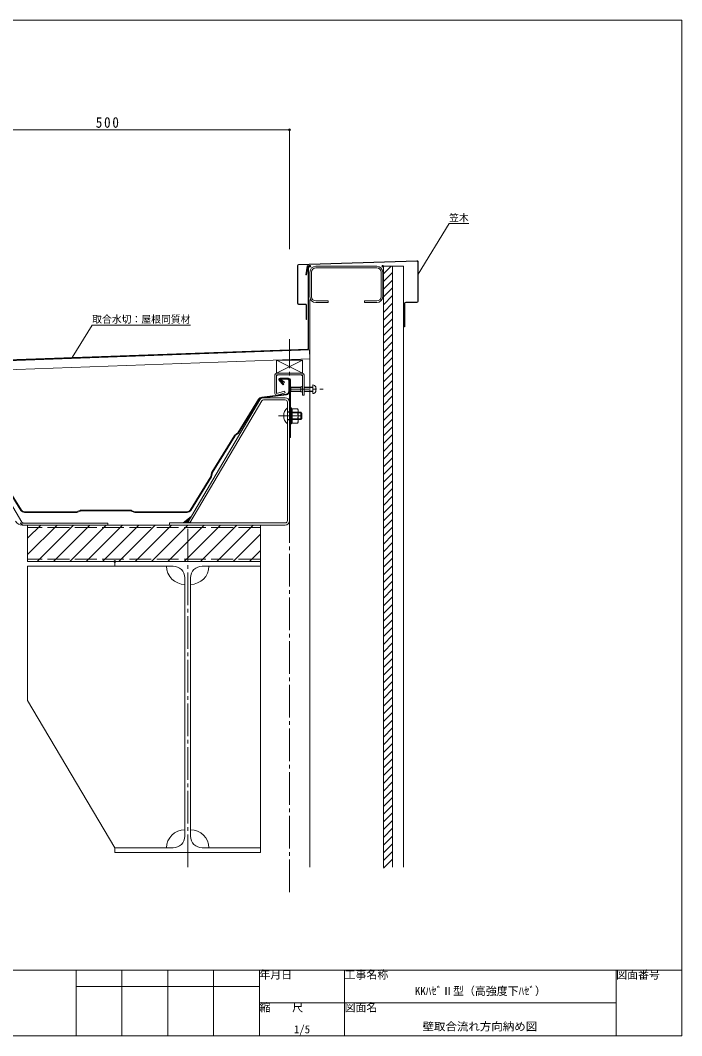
# Model space of a CAD drawing. Units: millimetres at full size, sheet at 1:5; details may follow other scales. Extents: x -3142 to 7368, y -2477 to 558.
# Drawn here: x 6459 to 7368, y -837 to 558 of the extents above; entities that cross this region are included whole.
import ezdxf
from ezdxf.enums import TextEntityAlignment as Align

# ---------------------------------------------------------------- set-up
doc = ezdxf.new("R2010")
doc.units = ezdxf.units.MM
doc.header["$LTSCALE"] = 5
doc.header["$PDMODE"] = 32
doc.header["$PDSIZE"] = 2.5
for name, pattern in [('CHAIN1', [8, 5, -1, 1, -1]), ('CHAIN2', [12, 9, -1, 1, -1]), ('DASHED', [7.5, 6, -1.5]), ('USER1', [84, 63, -21])]:
    doc.linetypes.add(name, pattern=pattern)
doc.layers.add('0-0_0', color=7, linetype='Continuous', lineweight=18)
doc.styles.add('ＭＳ ゴシック', font='')
doc.styles.get('ＭＳ ゴシック').set_extended_font_data('MS Gothic')

msp = doc.modelspace()

# ---------------------------------------------------------------- linework, layer by layer
at = {"layer": '0-0_0'}
for p, q in [((6328.758, 407.799), (6828.758, 407.799)), ((6856.758, 212.256), (6856.758, 178.257)), ((6859.058, 212.256), (6859.058, 178.257)), ((6864.758, 220.256), (6948.758, 220.256)), ((6864.758, 217.956), (6948.758, 217.956)), ((6954.458, 178.257), (6954.458, 212.256)), ((6956.758, 178.257), (6956.758, 212.256)), ((6856.758, -605.309), (6856.758, 174.557)), ((6864.758, 172.557), (6881.758, 172.557)), ((6864.758, 170.257), (6881.758, 170.257)), ((6881.758, 172.557), (6881.758, 170.257)), ((6948.758, 172.557), (6931.758, 172.557)), ((6931.758, 172.557), (6931.758, 170.257)), ((6948.758, 170.257), (6931.758, 170.257)), ((6814.544, 63.093), (6820.201, 57.436)), ((6827.458, 66.507), (6815.958, 66.507)), ((6827.458, 65.307), (6815.958, 65.307)), ((6829.958, 64.007), (6829.958, -14.822)), ((6689.266, -130.924), (6788.018, 36.723)), ((6790.603, 35.201), (6691.851, -132.447)), ((6822.758, 39.678), (6793.188, 39.678)), ((6822.758, 36.678), (6793.188, 36.678)), ((6825.758, -129.322), (6825.758, 33.678)), ((6828.758, -129.322), (6828.758, 33.678)), ((6371.502, 19.739), (6460.966, -131.107)), ((6831.558, 25.678), (6832.458, 19.928)), ((6832.458, 24.493), (6832.458, 4.863)), ((6832.458, 24.493), (6839.699, 24.493)), ((6832.458, 19.586), (6840.046, 19.586)), ((6840.458, 23.178), (6839.699, 24.493)), ((6840.458, 23.178), (6840.458, 6.178)), ((6844.258, 19.678), (6840.458, 19.678)), ((6844.258, 19.678), (6844.258, 9.678)), ((6844.258, 19.678), (6845.758, 18.178)), ((6845.758, 18.178), (6845.758, 11.178)), ((6831.558, 3.678), (6829.958, 3.678)), ((6831.558, 3.678), (6832.458, 9.428)), ((6832.458, 9.771), (6840.046, 9.771)), ((6832.458, 4.863), (6839.699, 4.863)), ((6840.458, 6.178), (6839.699, 4.863)), ((6844.258, 9.678), (6840.458, 9.678)), ((6844.258, 9.678), (6845.758, 11.178)), ((6682.59, -132.353), (6693.608, -123.553)), ((6578.983, -135.322), (6461.308, -135.322)), ((6463.977, -132.822), (6578.983, -132.822)), ((6468.793, -153.449), (6486.92, -135.322)), ((6468.793, -175.899), (6509.37, -135.322)), ((6468.793, -135.322), (6788.784, -135.322)), ((6481.821, -185.32), (6531.82, -135.322)), ((6504.271, -185.32), (6554.27, -135.322)), ((6526.721, -185.32), (6576.72, -135.322)), ((6549.171, -185.32), (6599.17, -135.322)), ((6571.621, -185.32), (6621.62, -135.322)), ((6578.983, -135.322), (6578.983, -132.822)), ((6594.071, -185.32), (6644.07, -135.322)), ((6616.521, -185.32), (6666.52, -135.322)), ((6638.971, -185.32), (6688.97, -135.322)), ((6661.421, -185.32), (6711.42, -135.322)), ((6822.758, -132.322), (6663.758, -132.322)), ((6683.871, -185.32), (6733.87, -135.322)), ((6691.851, -132.447), (6689.266, -130.924)), ((6706.321, -185.32), (6756.32, -135.322)), ((6728.771, -185.32), (6778.77, -135.322)), ((6788.784, -185.32), (6788.784, -135.322)), ((6751.221, -185.32), (6788.784, -147.758)), ((6773.671, -185.32), (6788.784, -170.208)), ((6688.787, -185.32), (6468.793, -185.32)), ((6468.793, -191.82), (6468.793, -376.315)), ((6588.789, -191.82), (6468.793, -191.82)), ((6788.784, -185.32), (6588.789, -185.32)), ((6588.789, -185.32), (6788.784, -185.32)), ((6588.789, -185.32), (6588.789, -191.82)), ((6588.789, -191.82), (6668.787, -191.82)), ((6788.784, -185.32), (6688.787, -185.32)), ((6708.786, -191.82), (6788.784, -191.82)), ((6788.784, -578.81), (6788.784, -191.82)), ((6684.787, -207.82), (6684.787, -385.315)), ((6692.787, -385.315), (6692.787, -207.82)), ((6588.789, -578.81), (6468.793, -376.315)), ((6684.787, -385.315), (6684.787, -562.81)), ((6692.787, -562.81), (6692.787, -385.315)), ((6668.787, -578.81), (6588.789, -578.81)), ((6588.789, -578.81), (6588.789, -585.31)), ((6588.789, -585.31), (6688.787, -585.31)), ((6688.787, -585.31), (6788.784, -585.31)), ((6788.784, -578.81), (6708.786, -578.81)), ((6788.784, -585.31), (6788.784, -578.81)), ((5407.613, -746.85), (7367.613, -746.85)), ((6535.394, -746.85), (6535.394, -836.85)), ((6598.394, -746.85), (6598.394, -836.85)), ((6661.394, -746.85), (6661.394, -836.85)), ((6724.394, -746.85), (6724.394, -836.85)), ((6787.394, -746.85), (6787.394, -836.85)), ((6904.393, -746.85), (6904.393, -836.85)), ((7277.613, -746.85), (7277.613, -836.85)), ((6787.394, -769.35), (6535.394, -769.35)), ((6787.394, -791.85), (7277.613, -791.85)), ((7367.613, -836.85), (5407.613, -836.85))]:
    msp.add_line(p, q, dxfattribs=at)
at = {"layer": '0-0_0', "color": 4}
for p, q in [((6828.758, 407.799), (6828.758, 243.513)), ((7005.401, 209.389), (7048.088, 278.943)), ((7075.088, 278.943), (7048.088, 278.943)), ((6957.901, 220.329), (6970.401, 220.329)), ((6957.901, 209.881), (6968.349, 220.329)), ((6957.901, -605.309), (6957.901, 220.329)), ((6957.901, 199.274), (6970.401, 211.774)), ((6970.401, 220.329), (6970.401, -605.309)), ((6985.401, 220.329), (6985.401, -605.309)), ((6957.901, 188.667), (6970.401, 201.167)), ((6957.901, 178.061), (6970.401, 190.561)), ((6957.901, 167.454), (6970.401, 179.954)), ((6957.901, 156.848), (6970.401, 169.348)), ((6957.901, 146.241), (6970.401, 158.741)), ((6957.901, 135.634), (6970.401, 148.134)), ((6957.901, 125.028), (6970.401, 137.528)), ((6957.901, 114.421), (6970.401, 126.921)), ((6957.901, 103.815), (6970.401, 116.315)), ((6957.901, 93.208), (6970.401, 105.708)), ((6957.901, 82.601), (6970.401, 95.101)), ((6957.901, 71.995), (6970.401, 84.495)), ((6957.901, 61.388), (6970.401, 73.888)), ((6957.901, 50.782), (6970.401, 63.282)), ((6957.901, 40.175), (6970.401, 52.675)), ((6957.901, 29.568), (6970.401, 42.068)), ((6957.901, 18.962), (6970.401, 31.462)), ((6957.901, 8.355), (6970.401, 20.855)), ((6957.901, -2.252), (6970.401, 10.248)), ((6957.901, -12.858), (6970.401, -0.358)), ((6957.901, -23.465), (6970.401, -10.965)), ((6957.901, -34.071), (6970.401, -21.571)), ((6957.901, -44.678), (6970.401, -32.178)), ((6957.901, -55.285), (6970.401, -42.785)), ((6957.901, -65.891), (6970.401, -53.391)), ((6957.901, -76.498), (6970.401, -63.998)), ((6957.901, -87.104), (6970.401, -74.604)), ((6957.901, -97.711), (6970.401, -85.211)), ((6957.901, -108.318), (6970.401, -95.818)), ((6957.901, -118.924), (6970.401, -106.424)), ((6957.901, -129.531), (6970.401, -117.031)), ((6788.784, -546.346), (6788.784, -135.322)), ((6957.901, -140.137), (6970.401, -127.637)), ((6957.901, -150.744), (6970.401, -138.244)), ((6957.901, -161.351), (6970.401, -148.851)), ((6957.901, -171.957), (6970.401, -159.457)), ((6957.901, -182.564), (6970.401, -170.064)), ((6957.901, -193.17), (6970.401, -180.67)), ((6957.901, -203.777), (6970.401, -191.277)), ((6957.901, -214.384), (6970.401, -201.884)), ((6957.901, -224.99), (6970.401, -212.49)), ((6957.901, -235.597), (6970.401, -223.097)), ((6957.901, -246.203), (6970.401, -233.703)), ((6957.901, -256.81), (6970.401, -244.31)), ((6957.901, -267.417), (6970.401, -254.917)), ((6957.901, -278.023), (6970.401, -265.523)), ((6957.901, -288.63), (6970.401, -276.13)), ((6957.901, -299.236), (6970.401, -286.736)), ((6957.901, -309.843), (6970.401, -297.343)), ((6957.901, -320.45), (6970.401, -307.95)), ((6957.901, -331.056), (6970.401, -318.556)), ((6957.901, -341.663), (6970.401, -329.163)), ((6957.901, -352.269), (6970.401, -339.769)), ((6957.901, -362.876), (6970.401, -350.376)), ((6957.901, -373.483), (6970.401, -360.983)), ((6957.901, -384.089), (6970.401, -371.589)), ((6957.901, -394.696), (6970.401, -382.196)), ((6957.901, -405.302), (6970.401, -392.802)), ((6957.901, -415.909), (6970.401, -403.409)), ((6957.901, -426.516), (6970.401, -414.016)), ((6957.901, -437.122), (6970.401, -424.622)), ((6957.901, -447.729), (6970.401, -435.229)), ((6957.901, -458.335), (6970.401, -445.835)), ((6957.901, -468.942), (6970.401, -456.442)), ((6957.901, -479.549), (6970.401, -467.049)), ((6957.901, -490.155), (6970.401, -477.655)), ((6957.901, -500.762), (6970.401, -488.262)), ((6957.901, -511.368), (6970.401, -498.868)), ((6957.901, -521.975), (6970.401, -509.475)), ((6957.901, -532.582), (6970.401, -520.082)), ((6957.901, -543.188), (6970.401, -530.688)), ((6957.901, -553.795), (6970.401, -541.295)), ((6957.901, -564.401), (6970.401, -551.901)), ((6957.901, -575.008), (6970.401, -562.508)), ((6957.901, -585.615), (6970.401, -573.115)), ((6957.901, -596.221), (6970.401, -583.721)), ((6957.901, -606.828), (6970.401, -594.328))]:
    msp.add_line(p, q, dxfattribs=at)
at = {"layer": '0-0_0', "color": 5}
for p, q in [((7003.855, 227.71), (6841.213, 222.8)), ((7003.87, 227.21), (6841.228, 222.301)), ((7004.901, 171.757), (7004.901, 226.21)), ((7005.401, 171.757), (7005.401, 226.21)), ((6839.758, 221.301), (6839.758, 169.384)), ((6840.258, 221.301), (6840.258, 169.384)), ((6852.769, 220.4), (6851.044, 208.525)), ((6853.758, 220.256), (6852.034, 208.381)), ((6854.258, 106.85), (6854.258, 220.256)), ((6854.758, 106.85), (6854.758, 220.256)), ((6851.044, 208.525), (6852.034, 208.381)), ((6850.575, 168.384), (6841.258, 168.384)), ((6841.258, 167.884), (6850.575, 167.884)), ((6986.901, 169.257), (6986.901, 136.973)), ((6987.401, 169.257), (6987.401, 136.973)), ((6988.401, 170.757), (7003.901, 170.757)), ((6988.401, 170.257), (7003.901, 170.257)), ((6851.575, 166.884), (6851.575, 147.143)), ((6852.075, 166.884), (6852.075, 147.143)), ((6851.575, 147.143), (6852.075, 147.143)), ((6986.901, 136.973), (6987.401, 136.973)), ((6853.776, 106.351), (6305.259, 86.596)), ((6853.794, 105.851), (6305.277, 86.097)), ((6821.244, 60.357), (6817.922, 62.275)), ((6821.744, 61.223), (6818.422, 63.141)), ((6818.922, 66.007), (6825.758, 66.007)), ((6818.922, 65.007), (6825.758, 65.007)), ((6821.744, 61.223), (6821.244, 60.357)), ((6827.758, 48.538), (6827.758, 63.007)), ((6828.758, 63.007), (6828.758, 48.538)), ((6860.758, 57.293), (6860.758, 45.293)), ((6790.608, 40.363), (6824.254, 44.569)), ((6824.379, 43.577), (6790.732, 39.371)), ((6830.758, 54.293), (6830.758, 48.293)), ((6830.758, 54.293), (6844.352, 54.293)), ((6830.758, 53.893), (6844.352, 53.893)), ((6830.758, 48.693), (6844.352, 48.693)), ((6830.758, 48.293), (6844.352, 48.293)), ((6848.652, 54.293), (6860.758, 54.293)), ((6848.652, 53.893), (6860.758, 53.893)), ((6848.652, 48.693), (6860.758, 48.693)), ((6848.652, 48.293), (6860.758, 48.293)), ((6864.611, 51.793), (6864.611, 50.793)), ((6864.611, 51.793), (6865.246, 51.793)), ((6864.611, 50.793), (6865.246, 50.793)), ((6758.602, -9.058), (6787.099, 37.039)), ((6828.758, 39.678), (6828.758, 33.678)), ((6828.758, 19.678), (6830.165, 18.866)), ((6830.165, 19.678), (6830.165, 9.678)), ((6845.07, 18.866), (6830.165, 18.866)), ((6828.758, 9.678), (6830.165, 10.49)), ((6845.07, 10.49), (6830.165, 10.49)), ((6753.186, -12.113), (6721.871, -62.769)), ((6753.951, -12.778), (6722.721, -63.294)), ((6753.481, -11.788), (6757.572, -8.685)), ((6753.951, -12.778), (6754.215, -12.487)), ((6758.306, -9.383), (6754.215, -12.487)), ((6430.958, -68.979), (6459.5, -115.148)), ((6431.809, -68.453), (6460.35, -114.622)), ((6720.708, -68.453), (6692.167, -114.622)), ((6721.559, -68.979), (6693.017, -115.148)), ((6721.712, -63.178), (6720.734, -68.385)), ((6721.717, -68.57), (6722.695, -63.363)), ((6536.035, -116.993), (6464.603, -116.993)), ((6536.035, -117.993), (6464.603, -117.993)), ((6541.05, -115.073), (6536.107, -116.979)), ((6536.467, -117.912), (6541.41, -116.006)), ((6541.482, -114.993), (6611.035, -114.993)), ((6611.035, -115.993), (6541.482, -115.993)), ((6616.05, -117.912), (6611.107, -116.006)), ((6611.467, -115.073), (6611.499, -115.085)), ((6611.499, -115.085), (6616.41, -116.979)), ((6616.482, -116.993), (6687.914, -116.993)), ((6616.482, -117.993), (6687.914, -117.993)), ((6461.983, -132.822), (6460.966, -131.107)), ((6461.983, -132.822), (6463.977, -132.822)), ((6684.192, -132.353), (6692.184, -125.97)), ((6685.795, -132.353), (6690.76, -128.387)), ((6687.397, -132.353), (6689.337, -130.804)), ((6688.443, -132.322), (6689.266, -130.924)), ((6688.999, -132.353), (6690.142, -131.441)), ((6690.602, -132.353), (6691.064, -131.984))]:
    msp.add_line(p, q, dxfattribs=at)
at = {"layer": '0-0_0', "color": 4, "linetype": 'CHAIN2'}
for p, q in [((6828.758, -639.866), (6828.758, 120.112)), ((6813.758, 14.678), (6845.758, 14.678)), ((6688.787, -605.309), (6688.787, -135.322))]:
    msp.add_line(p, q, dxfattribs=at)
at = {"layer": '0-0_0', "color": 33}
for p, q in [((6304.16, 85.556), (6856.308, 105.441)), ((6856.308, 105.441), (6856.758, 92.949)), ((6304.61, 73.064), (6856.758, 92.949)), ((6810.758, 73.293), (6810.758, 91.293)), ((6810.952, 91.293), (6846.352, 91.293)), ((6810.952, 91.293), (6846.352, 73.293)), ((6810.952, 73.293), (6846.758, 91.293)), ((6846.758, 73.293), (6846.758, 91.293)), ((6810.952, 73.293), (6846.352, 73.293))]:
    msp.add_line(p, q, dxfattribs=at)
at = {"layer": '0-0_0', "color": 3}
for p, q in [((6808.652, 70.993), (6808.652, 45.593)), ((6810.952, 73.293), (6846.352, 73.293)), ((6812.366, 70.993), (6810.952, 69.579)), ((6810.952, 70.993), (6810.952, 45.593)), ((6844.937, 70.993), (6846.352, 69.579)), ((6848.652, 70.993), (6848.652, 43.293)), ((6822.056, 48.568), (6810.952, 45.593)), ((6822.652, 46.347), (6811.547, 43.371)), ((6822.652, 46.347), (6822.056, 48.568)), ((6844.352, 54.793), (6845.852, 54.793)), ((6844.352, 54.793), (6844.352, 47.793)), ((6844.352, 47.793), (6845.852, 47.793)), ((6846.352, 43.293), (6848.652, 43.293))]:
    msp.add_line(p, q, dxfattribs=at)
at = {"layer": '0-0_0', "linetype": 'CHAIN1'}
msp.add_line((6830.458, 51.293), (6874.958, 51.293), dxfattribs=at)
at = {"layer": '0-0_0', "color": 5, "linetype": 'USER1'}
for p, q in [((6825.758, 20.178), (6828.758, 20.178)), ((6840.458, 19.678), (6825.758, 19.678)), ((6828.758, 22.178), (6829.958, 22.178)), ((6840.458, 9.678), (6825.758, 9.678)), ((6825.758, 9.178), (6828.758, 9.178)), ((6828.758, 7.178), (6829.958, 7.178))]:
    msp.add_line(p, q, dxfattribs=at)
at = {"layer": '0-0_0', "linetype": 'DASHED'}
for p, q in [((6788.784, -138.522), (6468.793, -138.522)), ((6788.784, -182.121), (6468.793, -182.121))]:
    msp.add_line(p, q, dxfattribs=at)
at = {"layer": '0-0_0'}
for points in [[(5407.613, -836.85), (5407.613, 558.15), (7367.613, 558.15), (7367.613, -836.85)], [(6815.393, 63.942), (6821.05, 58.285), (6820.201, 57.436)], [(6828.758, 64.007), (6828.758, -14.822), (6829.958, -14.822)], [(6831.558, 3.678), (6831.558, 25.678), (6829.958, 25.678)], [(6788.784, -191.82), (6788.784, -185.32), (6468.793, -185.32), (6468.793, -135.322)], [(6822.758, -135.322), (6663.758, -135.322), (6663.758, -132.322)]]:
    msp.add_lwpolyline(points, dxfattribs=at)
at = {"layer": '0-0_0', "color": 4}
for points in [[(6970.401, -387.406), (6970.401, 220.329), (6985.401, 220.329)], [(6692.613, 139.495), (6557.613, 139.495), (6530.117, 94.695)]]:
    msp.add_lwpolyline(points, dxfattribs=at)
at = {"layer": '0-0_0', "color": 3}
msp.add_lwpolyline([(6810.952, 70.993), (6846.352, 70.993), (6846.352, 43.293)], dxfattribs=at)
at = {"layer": '0-0_0', "color": 5}
msp.add_lwpolyline([(6757.572, -8.685), (6757.837, -8.394), (6786.248, 37.565)], dxfattribs=at)
for centre, radius, start, end in [((7003.901, 226.21), 1.5, 0, 91.72898), ((7003.901, 226.21), 1, 0, 91.72898), ((6841.258, 221.301), 1.5, 91.72898, 180), ((6841.258, 221.301), 1, 91.72898, 180), ((6853.758, 220.256), 1, 0, 171.73827), ((6841.258, 169.384), 1.5, 180, 270), ((6841.258, 169.384), 1, 180, 270), ((6850.575, 166.884), 1.5, 0, 90), ((6850.575, 166.884), 1, 0, 90), ((6988.401, 169.257), 1.5, 90, 180), ((6988.401, 169.257), 1, 90, 180), ((7003.901, 171.757), 1, 270, 0), ((7003.901, 171.757), 1.5, 270, 0), ((6853.758, 106.85), 0.5, 272.06255, 0), ((6853.758, 106.85), 1, 272.06255, 0), ((6818.922, 64.007), 2, 90, 240), ((6818.922, 64.007), 1, 90, 240), ((6825.758, 63.007), 3, 0, 90), ((6825.758, 63.007), 2, 0, 90), ((6860.758, 53.074), 4.219, 17.94529, 90.00005), ((6823.758, 48.538), 4, 277.12502, 360), ((6823.758, 48.538), 5, 277.12502, 0), ((6860.758, 49.511), 4.219, 269.99995, 342.05471), ((6855.258, 51.293), 10, 2.86598, 17.94529), ((6855.258, 51.293), 10, 342.05471, 357.13402), ((6791.352, 34.41), 6, 97.12502, 148.27563), ((6791.352, 34.41), 5, 97.12502, 148.27563), ((6754.207, -12.744), 1.2, 127.18683, 148.27563), ((6754.207, -12.744), 0.2, 127.18683, 148.27563), ((6757.581, -8.427), 0.2, 307.18683, 328.27563), ((6757.581, -8.427), 1.2, 307.18683, 328.27563), ((6720.538, -68.348), 0.2, 328.27563, 349.36442), ((6720.538, -68.348), 1.2, 328.27563, 349.36442), ((6722.892, -63.4), 1.2, 148.27563, 169.36442), ((6722.892, -63.4), 0.2, 148.27563, 169.36442), ((6464.603, -111.993), 6, 211.72437, 270), ((6464.603, -111.993), 5, 211.72437, 270), ((6536.035, -116.793), 0.2, 270, 291.0888), ((6536.035, -116.793), 1.2, 270, 291.0888), ((6541.482, -116.193), 1.2, 90, 111.0888), ((6541.482, -116.193), 0.2, 90, 111.0888), ((6611.035, -116.193), 1.2, 68.9112, 90), ((6611.035, -116.193), 0.2, 68.9112, 90), ((6616.482, -116.793), 1.2, 248.9112, 270), ((6616.482, -116.793), 0.2, 248.9112, 270), ((6687.914, -111.993), 5, 270, 328.27563), ((6687.914, -111.993), 6, 270, 328.27563)]:
    msp.add_arc(centre, radius, start, end, dxfattribs=at)
at = {"layer": '0-0_0'}
for centre, radius, start, end in [((6864.758, 212.256), 8, 90, 180), ((6864.758, 212.256), 5.7, 90, 180), ((6948.758, 212.256), 8, 0, 90), ((6948.758, 212.256), 5.7, 0, 90), ((6864.758, 178.257), 8, 180, 270), ((6864.758, 178.257), 5.7, 180, 270), ((6948.758, 178.257), 5.7, 270, 0), ((6948.758, 178.257), 8, 270, 0), ((6815.958, 64.507), 2, 90, 225), ((6815.958, 64.507), 0.8, 90, 225), ((6827.458, 64.007), 2.5, 0, 90), ((6827.458, 64.007), 1.3, 0, 90), ((6793.188, 33.678), 6, 90, 149.5), ((6793.188, 33.678), 3, 90, 149.5), ((6822.758, 33.678), 6, 0, 90), ((6822.758, 33.678), 3, 0, 90), ((6835.358, 14.678), 14.6, 131.11209, 228.88791), ((6834.892, 21.687), 5.566, 337.82073, 30.2784), ((6811.013, 14.678), 29.445, 350.40598, 9.59402), ((6834.892, 7.67), 5.566, 329.7216, 22.17927), ((6461.308, -124.822), 10.5, 210.67157, 270), ((6463.977, -129.322), 6, 210.67157, 270), ((6463.977, -129.322), 3.5, 210.67157, 270), ((6822.758, -129.322), 3, 270, 0), ((6822.758, -129.322), 6, 270, 0), ((6684.787, -191.82), 24.999, 180, 270), ((6668.787, -207.82), 16, 0, 90), ((6708.786, -207.82), 16, 90, 180), ((6692.787, -191.82), 24.999, 270, 0), ((6684.787, -578.81), 24.999, 90, 180), ((6692.787, -578.81), 24.999, 0, 90), ((6668.787, -562.81), 16, 270, 0), ((6708.786, -562.81), 16, 180, 270)]:
    msp.add_arc(centre, radius, start, end, dxfattribs=at)
at = {"layer": '0-0_0', "color": 3}
for centre, radius, start, end in [((6810.952, 70.993), 2.3, 90, 180), ((6846.352, 70.993), 2.3, 0, 90), ((6810.952, 45.593), 2.3, 180, 285), ((6845.852, 55.293), 0.5, 270, 0), ((6845.852, 47.293), 0.5, 0, 90)]:
    msp.add_arc(centre, radius, start, end, dxfattribs=at)
at = {"layer": '0-0_0', "color": 6}
msp.add_point((6828.758, 407.799), dxfattribs=at)
at = {"layer": '0-0_0'}
for p in [(6856.758, 220.256), (6956.758, 220.256), (6588.789, -185.32)]:
    msp.add_point(p, dxfattribs=at)

# ---------------------------------------------------------------- texts
at = {"layer": '0-0_0', "style": 'ＭＳ ゴシック'}
for s, height, p in [('笠木', 9.897, (7048.088, 278.943)), ('取合水切：屋根同質材', 9.897, (6557.613, 139.495)), ('年月日', 11, (6787.394, -761.85)), ('工事名称', 11, (6904.393, -761.85)), ('図面番号', 11, (7277.613, -761.85)), ('KKﾊｾﾞⅡ型（高強度下ﾊｾﾞ）', 11, (7001.003, -784.35)), ('縮\u3000\u3000尺', 11, (6787.394, -806.85)), ('図面名', 11, (6904.393, -806.85)), ('1/5', 11, (6834.643, -836.85))]:
    msp.add_text(s, height=height, dxfattribs=at).set_placement(p, align=Align.BOTTOM_LEFT)
at = {"layer": '0-0_0', "style": 'ＭＳ ゴシック', "width": 1.05}
msp.add_text('壁取合流れ方向納め図', height=11, dxfattribs=at).set_placement((7011.503, -833.1), align=Align.BOTTOM_LEFT)
at = {"layer": '0-0_0', "insert": (6562.508, 410.299), "char_height": 14.66, "attachment_point": 7, "style": 'ＭＳ ゴシック'}
msp.add_mtext('\\T1.27;\\W0.9;500', dxfattribs=at)

doc.saveas('drawing.dxf')
